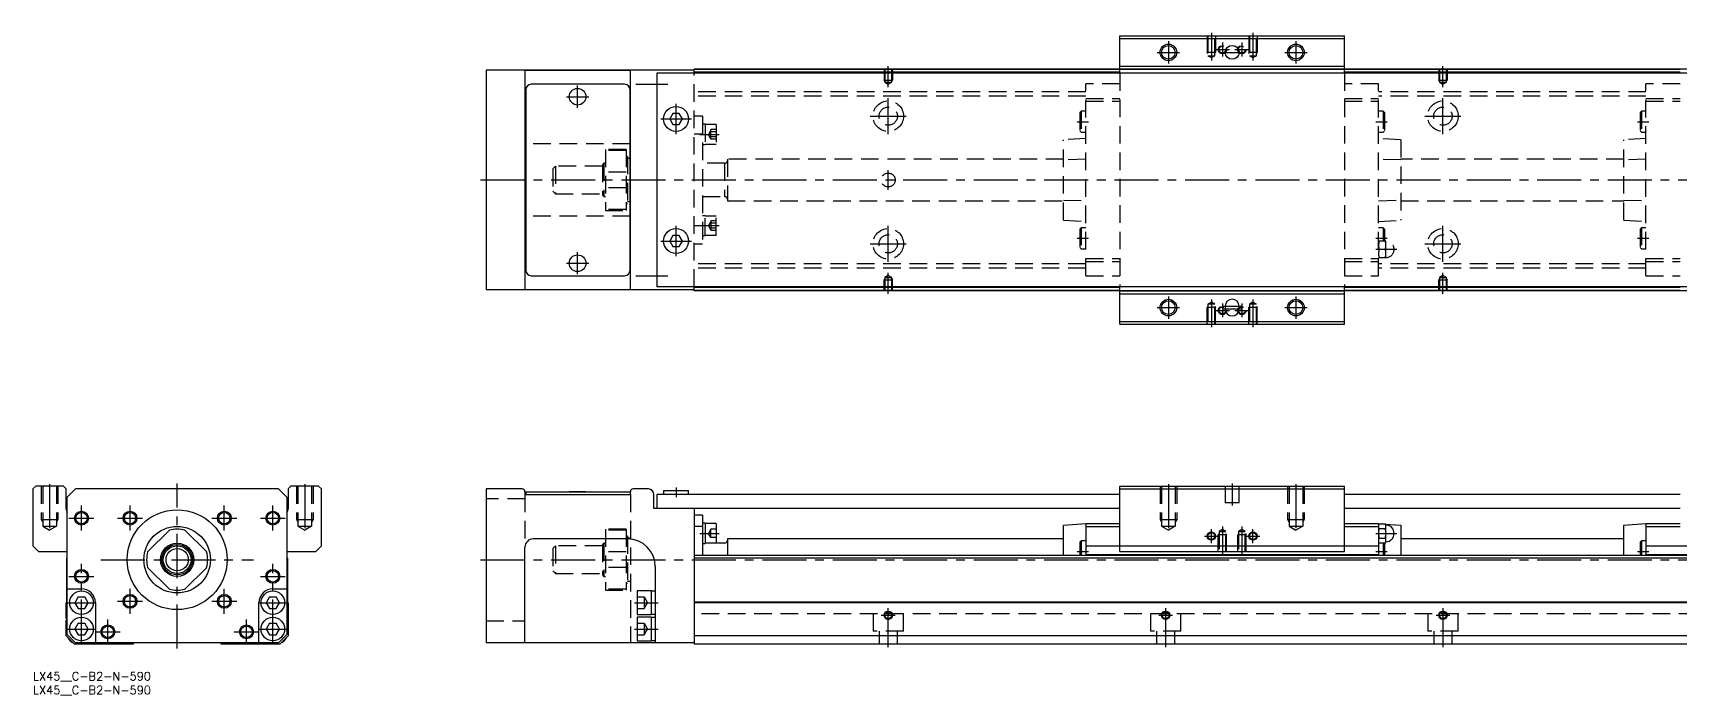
# Model space of a CAD drawing. Extents: x 0 to 1028, y -8 to 230.
# Drawn here: x 0 to 594, y -8 to 230 of the extents above; entities that cross this region are included whole.
import ezdxf

# ---------------------------------------------------------------- set-up
doc = ezdxf.new("R2010")
doc.units = 0
doc.header["$LTSCALE"] = 0.5
doc.linetypes.add('CENTER', pattern=[50.8, 31.75, -6.35, 6.35, -6.35])
doc.linetypes.add('DASHED', pattern=[19.05, 12.7, -6.35])
for name, color, linetype in [('MSM_CENTER', 1, 'CENTER'), ('MSM_CONTINUOUS', 7, 'CONTINUOUS'), ('MSM_DASHED', 4, 'DASHED'), ('MSM_NARROW', 5, 'CONTINUOUS'), ('MSM_PART_NUMBER', 7, 'CONTINUOUS')]:
    doc.layers.add(name, color=color, linetype=linetype)
doc.styles.get("Standard").update_dxf_attribs({"font": 'txt.shx', "height": 3, "bigfont": 'bigfont.shx'})

# ---------------------------------------------------------------- blocks, each defined once
blk = doc.blocks.new('*U3')
at = {"layer": 'MSM_PART_NUMBER'}
blk.add_text('LX45__C-B2-N-590', height=3, dxfattribs=at).set_placement((0, -3))
blk = doc.blocks.new('*U4')
at = {"layer": 'MSM_PART_NUMBER'}
blk.add_text('LX45__C-B2-N-590', height=3, dxfattribs=at).set_placement((0, -8))

msp = doc.modelspace()

# ---------------------------------------------------------------- linework, layer by layer
at = {"layer": 'MSM_CENTER'}
for p, q in [((409.4, 227.38), (409.4, 219.38)), ((424.9, 230.38), (424.9, 220.47)), ((428.9, 226.88), (428.9, 221.88)), ((435.9, 226.88), (435.9, 221.88)), ((439.9, 230.38), (439.9, 220.47)), ((455.4, 227.38), (455.4, 219.38)), ((405.4, 223.38), (413.4, 223.38)), ((426.4, 224.38), (431.4, 224.38)), ((428.9, 223.38), (435.9, 223.38)), ((433.4, 224.38), (438.4, 224.38)), ((451.4, 223.38), (459.4, 223.38)), ((308.4, 210.87), (308.4, 218.38)), ((508.4, 210.87), (508.4, 218.38)), ((196.4, 203.38), (196.4, 211.38)), ((217.4, 211.88), (228.9, 211.88)), ((192.4, 207.38), (200.4, 207.38)), ((231.9, 193.88), (231.9, 204.88)), ((308.4, 193.88), (308.4, 206.88)), ((508.4, 193.88), (508.4, 206.88)), ((226.4, 199.38), (237.4, 199.38)), ((301.9, 200.38), (314.9, 200.38)), ((376.5, 198.38), (380.6, 198.38)), ((484.2, 198.38), (488.3, 198.38)), ((501.9, 200.38), (514.9, 200.38)), ((578.5, 198.38), (582.6, 198.38)), ((240.4, 193.83), (247.4, 193.83)), ((308.4, 173.88), (308.4, 180.88)), ((161.4, 177.38), (842.4, 177.38)), ((231.9, 149.88), (231.9, 160.88)), ((240.4, 160.92), (247.4, 160.92)), ((308.4, 147.88), (308.4, 160.88)), ((508.4, 147.88), (508.4, 160.88)), ((226.4, 155.38), (237.4, 155.38)), ((376.5, 156.38), (380.6, 156.38)), ((484.2, 156.38), (488.3, 156.38)), ((578.5, 156.38), (582.6, 156.38)), ((196.4, 143.38), (196.4, 151.38)), ((301.9, 154.38), (314.9, 154.38)), ((484.2, 152.38), (491.8, 152.38)), ((501.9, 154.38), (514.9, 154.38)), ((192.4, 147.38), (200.4, 147.38)), ((217.4, 142.88), (228.9, 142.88)), ((308.4, 136.38), (308.4, 143.89)), ((508.4, 136.38), (508.4, 143.89)), ((405.4, 131.38), (413.4, 131.38)), ((409.4, 135.38), (409.4, 127.38)), ((424.9, 134.29), (424.9, 124.38)), ((428.9, 132.88), (428.9, 127.88)), ((428.9, 131.88), (435.9, 131.88)), ((428.9, 130.88), (435.9, 130.88)), ((435.9, 132.88), (435.9, 127.88)), ((439.9, 134.29), (439.9, 124.38)), ((451.4, 131.38), (459.4, 131.38)), ((455.4, 135.38), (455.4, 127.38)), ((426.4, 130.38), (431.4, 130.38)), ((433.4, 130.38), (438.4, 130.38)), ((6, 67.76), (6, 50.18)), ((52, 8.5), (52, 68)), ((98, 67.76), (98, 50.18)), ((231.9, 66.5), (231.9, 63)), ((409.4, 67.76), (409.4, 50.18)), ((432.4, 68), (432.4, 60)), ((455.4, 67.76), (455.4, 50.18)), ((17.5, 51), (17.5, 60)), ((35, 51), (35, 60)), ((69, 51), (69, 60)), ((86.5, 51), (86.5, 60)), ((196.4, 65.11), (196.4, 65)), ((13, 55.5), (22, 55.5)), ((30.5, 55.5), (39.5, 55.5)), ((64.5, 55.5), (73.5, 55.5)), ((82, 55.5), (91, 55.5)), ((240.4, 50), (247.4, 50)), ((422.4, 49), (427.4, 49)), ((424.9, 46.5), (424.9, 51.5)), ((428.9, 52.41), (428.9, 42.5)), ((435.9, 52.41), (435.9, 42.5)), ((437.4, 49), (442.4, 49)), ((439.9, 46.5), (439.9, 51.5)), ((484.2, 50), (491.8, 50)), ((376.5, 43.5), (380.6, 43.5)), ((484.2, 43.5), (488.3, 43.5)), ((578.5, 43.5), (582.6, 43.5)), ((17.5, 10.25), (17.5, 39)), ((24.5, 40.5), (79.5, 40.5)), ((86.5, 10.25), (86.5, 39)), ((161.4, 40.5), (842.4, 40.5)), ((13, 34.5), (22, 34.5)), ((35, 21), (35, 30)), ((69, 21), (69, 30)), ((82, 34.5), (91, 34.5)), ((12.25, 25), (22.75, 25)), ((30.5, 25.5), (39.5, 25.5)), ((64.5, 25.5), (73.5, 25.5)), ((81.25, 25), (91.75, 25)), ((216.9, 25), (225.4, 25)), ((27, 10), (27, 19)), ((77, 10), (77, 19)), ((305.9, 20.5), (310.9, 20.5)), ((308.4, 9), (308.4, 23)), ((405.9, 20.5), (410.9, 20.5)), ((408.4, 23), (408.4, 9)), ((505.9, 20.5), (510.9, 20.5)), ((508.4, 23), (508.4, 9)), ((12.25, 15.5), (22.75, 15.5)), ((22.5, 14.5), (31.5, 14.5)), ((72.5, 14.5), (81.5, 14.5)), ((81.25, 15.5), (91.75, 15.5)), ((216.9, 15.5), (225.4, 15.5))]:
    msp.add_line(p, q, dxfattribs=at)
at = {"layer": 'MSM_CONTINUOUS'}
for p, q in [((391.9, 215.88), (391.9, 229.38)), ((391.9, 229.38), (472.9, 229.38)), ((391.9, 228.38), (472.9, 228.38)), ((472.9, 215.88), (472.9, 229.38)), ((163.4, 216.98), (163.4, 137.78)), ((238.4, 216.98), (163.4, 216.98)), ((177.4, 216.8), (177.4, 137.95)), ((215.4, 216.8), (177.4, 216.8)), ((215.4, 137.95), (215.4, 216.8)), ((224.9, 215.88), (224.9, 138.88)), ((839.9, 215.88), (224.9, 215.88)), ((238.4, 215.88), (238.4, 217.38)), ((828.4, 217.38), (238.4, 217.38)), ((391.9, 217.18), (238.4, 217.18)), ((391.9, 216.18), (238.4, 216.18)), ((391.9, 218.38), (472.9, 218.38)), ((391.9, 217.38), (472.9, 217.38)), ((593.9, 217.18), (472.9, 217.18)), ((593.9, 216.18), (472.9, 216.18)), ((177.7, 209.88), (177.7, 144.88)), ((213.3, 211.88), (179.7, 211.88)), ((215.3, 144.88), (215.3, 209.88)), ((177.7, 207.48), (177.4, 207.48)), ((177.7, 202.98), (177.4, 202.98)), ((230.74, 201.38), (229.59, 199.38)), ((229.59, 199.38), (230.74, 197.38)), ((233.05, 201.38), (230.74, 201.38)), ((230.74, 197.38), (233.05, 197.38)), ((234.2, 199.38), (233.05, 201.38)), ((233.05, 197.38), (234.2, 199.38)), ((177.7, 190.38), (177.4, 190.38)), ((215.4, 190.38), (215.3, 190.38)), ((215.4, 185.13), (215.3, 185.13)), ((215.3, 169.63), (215.4, 169.63)), ((177.7, 164.38), (177.4, 164.38)), ((215.4, 164.38), (215.3, 164.38)), ((230.74, 157.38), (229.59, 155.38)), ((229.59, 155.38), (230.74, 153.38)), ((233.05, 157.38), (230.74, 157.38)), ((234.2, 155.38), (233.05, 157.38)), ((233.05, 153.38), (234.2, 155.38)), ((177.7, 151.78), (177.4, 151.78)), ((215.4, 151.78), (215.3, 151.78)), ((230.74, 153.38), (233.05, 153.38)), ((177.4, 147.28), (177.7, 147.28)), ((179.7, 142.88), (213.3, 142.88)), ((238.4, 137.78), (163.4, 137.78)), ((177.4, 137.95), (215.4, 137.95)), ((839.9, 138.88), (224.9, 138.88)), ((238.4, 137.38), (238.4, 138.88)), ((391.9, 138.58), (238.4, 138.58)), ((391.9, 137.58), (238.4, 137.58)), ((828.4, 137.38), (238.4, 137.38)), ((391.9, 125.38), (391.9, 138.88)), ((391.9, 137.38), (472.9, 137.38)), ((472.9, 125.38), (472.9, 138.88)), ((593.9, 138.58), (472.9, 138.58)), ((593.9, 137.58), (472.9, 137.58)), ((391.9, 136.38), (472.9, 136.38)), ((429.9, 131.88), (429.9, 130.88)), ((434.9, 130.88), (434.9, 131.88)), ((391.9, 126.38), (472.9, 126.38)), ((391.9, 125.38), (472.9, 125.38)), ((1, 67), (0, 66)), ((0, 66), (0, 45.5)), ((11, 67), (1, 67)), ((12, 66), (11, 67)), ((12, 59), (12, 66)), ((15.4, 66), (12.4, 63)), ((88.6, 66), (15.4, 66)), ((91.6, 63), (88.6, 66)), ((93, 67), (92, 66)), ((92, 66), (92, 59)), ((103, 67), (93, 67)), ((104, 66), (103, 67)), ((104, 45.5), (104, 66)), ((163.4, 66), (163.4, 10.5)), ((176.4, 66), (163.4, 66)), ((221.9, 66), (216.4, 66)), ((227.4, 65.5), (227.4, 64)), ((227.4, 65.5), (236.4, 65.5)), ((236.4, 64), (236.4, 65.5)), ((391.9, 67), (472.9, 67)), ((391.9, 43.5), (391.9, 67)), ((391.9, 66), (472.9, 66)), ((472.9, 43.5), (472.9, 67)), ((12.4, 13.5), (12.4, 63)), ((91.6, 63), (91.6, 13.5)), ((177.4, 65), (177.4, 64)), ((177.4, 64), (215.4, 64)), ((177.7, 65), (215.3, 65)), ((177.7, 65), (177.7, 64)), ((193.4, 65.1), (199.4, 65.1)), ((193.4, 65.1), (193.4, 65)), ((199.4, 65), (199.4, 65.1)), ((215.3, 65), (215.3, 64)), ((215.4, 64), (215.4, 65)), ((223.9, 59), (223.9, 64)), ((224.9, 64), (224.9, 59)), ((391.9, 64), (224.9, 64)), ((593.9, 64), (472.9, 64)), ((391.9, 59), (223.9, 59)), ((238.4, 59), (238.4, 10)), ((241.4, 56.5), (238.4, 56.5)), ((241.4, 56.5), (241.4, 42)), ((242.4, 53.65), (241.4, 53.65)), ((242.4, 53.65), (242.4, 46.35)), ((246.4, 53.5), (242.4, 53.5)), ((246.4, 53.5), (246.4, 46.5)), ((371.6, 53), (379.6, 53.5)), ((379.6, 53.5), (391.9, 53.5)), ((379.6, 53.5), (379.6, 42)), ((593.9, 59), (472.9, 59)), ((472.9, 53.5), (485.2, 53.5)), ((485.2, 53.5), (485.77, 53.46)), ((485.2, 53.5), (485.2, 42)), ((485.32, 53.46), (485.2, 53)), ((485.32, 53.46), (487.67, 53.46)), ((487.8, 53), (487.67, 53.46)), ((573.6, 53), (581.6, 53.5)), ((581.6, 53.5), (593.9, 53.5)), ((581.6, 53.5), (581.6, 42)), ((41.36, 43.3), (49.2, 51.14)), ((54.8, 51.14), (62.64, 43.3)), ((214.4, 48), (180.4, 48)), ((241.4, 52.5), (238.4, 52.5)), ((250.4, 48), (250.4, 42)), ((371.6, 48), (250.4, 48)), ((371.6, 42), (371.6, 53)), ((379.6, 52.5), (391.9, 52.5)), ((472.9, 52.5), (485.2, 52.5)), ((485.2, 52.41), (485.2, 52.6)), ((485.32, 51.73), (487.67, 51.73)), ((485.32, 48.27), (487.67, 48.27)), ((487.7, 53.34), (493.2, 53)), ((487.8, 47), (487.8, 53)), ((493.2, 53), (493.2, 42)), ((573.6, 48), (493.2, 48)), ((573.6, 42), (573.6, 53)), ((581.6, 52.5), (593.9, 52.5)), ((0, 45.5), (2, 43.5)), ((2, 43.5), (12.4, 43.5)), ((91.6, 43.5), (102, 43.5)), ((102, 43.5), (104, 45.5)), ((177.4, 10.5), (177.4, 45)), ((828.4, 42), (238.4, 42)), ((241.4, 46.35), (242.4, 46.35)), ((249.4, 46.5), (242.4, 46.5)), ((378, 47.3), (377.5, 46.8)), ((377.5, 46.8), (377.5, 42)), ((379.6, 47.3), (378, 47.3)), ((378, 47.3), (378, 42)), ((379.6, 45.5), (485.2, 45.5)), ((379.6, 42.4), (485.2, 42.4)), ((391.9, 43.5), (472.9, 43.5)), ((485.2, 47), (485.32, 46.54)), ((485.32, 46.54), (487.67, 46.54)), ((486.8, 46.54), (486.8, 42)), ((487.3, 46.54), (487.3, 42)), ((487.67, 46.54), (487.8, 47)), ((580, 47.3), (579.5, 46.8)), ((579.5, 46.8), (579.5, 42)), ((581.6, 47.3), (580, 47.3)), ((580, 47.3), (580, 42)), ((581.6, 45.5), (687.2, 45.5)), ((581.6, 42.4), (687.2, 42.4)), ((12.2, 41), (12.4, 41.2)), ((12.2, 25.2), (12.2, 41)), ((49.2, 29.86), (41.36, 37.7)), ((62.64, 37.7), (54.8, 29.86)), ((91.6, 41.2), (91.8, 41)), ((91.8, 41), (91.8, 25.2)), ((224.4, 38), (224.4, 10.5)), ((828.4, 41), (238.4, 41)), ((12.4, 30), (17.5, 30)), ((86.5, 30), (91.6, 30)), ((12, 25), (12.2, 25.2)), ((12, 19.4), (12, 25)), ((16.27, 27.12), (15.05, 25)), ((15.05, 25), (16.27, 22.87)), ((16.27, 27.12), (18.73, 27.12)), ((19.95, 25), (18.73, 27.12)), ((18.73, 22.87), (19.95, 25)), ((22.5, 25), (22.5, 10.5)), ((81.5, 10.5), (81.5, 25)), ((85.27, 27.12), (84.05, 25)), ((84.05, 25), (85.27, 22.87)), ((85.27, 27.12), (87.73, 27.12)), ((88.95, 25), (87.73, 27.12)), ((87.73, 22.87), (88.95, 25)), ((91.8, 25.2), (92, 25)), ((92, 25), (92, 13)), ((222.9, 29.25), (217.9, 29.25)), ((217.9, 29.25), (217.9, 20.75)), ((222.9, 29.25), (222.9, 20.75)), ((224.4, 29.15), (222.9, 29.15)), ((828.4, 25.2), (238.4, 25.2)), ((828.4, 25), (238.4, 25)), ((12, 13), (12, 18.6)), ((16.27, 22.87), (18.73, 22.87)), ((85.27, 22.87), (87.73, 22.87)), ((217.9, 20.75), (222.9, 20.75)), ((222.9, 19.75), (217.9, 19.75)), ((217.9, 19.75), (217.9, 11.25)), ((222.9, 20.85), (224.4, 20.85)), ((222.9, 19.75), (222.9, 11.25)), ((224.4, 19.65), (222.9, 19.65)), ((15, 10), (12, 13)), ((15.4, 10.5), (12.4, 13.5)), ((16.27, 17.62), (15.05, 15.5)), ((15.05, 15.5), (16.27, 13.37)), ((16.27, 17.62), (18.73, 17.62)), ((16.27, 13.37), (18.73, 13.37)), ((19.95, 15.5), (18.73, 17.62)), ((18.73, 13.37), (19.95, 15.5)), ((85.27, 17.62), (84.05, 15.5)), ((84.05, 15.5), (85.27, 13.37)), ((85.27, 17.62), (87.73, 17.62)), ((85.27, 13.37), (87.73, 13.37)), ((88.95, 15.5), (87.73, 17.62)), ((87.73, 13.37), (88.95, 15.5)), ((91.6, 13.5), (88.6, 10.5)), ((92, 13), (89, 10)), ((828.4, 13), (238.4, 13)), ((36, 10), (15, 10)), ((88.6, 10.5), (15.4, 10.5)), ((36.5, 10.5), (36, 10)), ((68, 10), (67.5, 10.5)), ((89, 10), (68, 10)), ((238.4, 10.5), (163.4, 10.5)), ((217.9, 11.25), (222.9, 11.25)), ((222.9, 11.35), (224.4, 11.35)), ((828.4, 10), (238.4, 10))]:
    msp.add_line(p, q, dxfattribs=at)
for centre, radius in [((409.4, 223.38), 2.46), ((432.4, 223.38), 2.5), ((455.4, 223.38), 2.46), ((196.4, 207.38), 3), ((231.9, 199.38), 4.5), ((231.9, 155.38), 4.5), ((196.4, 147.38), 3), ((409.4, 131.38), 2.46), ((455.4, 131.38), 2.46), ((17.5, 55.5), 2.07), ((35, 55.5), 2.07), ((52, 40.5), 18), ((69, 55.5), 2.07), ((86.5, 55.5), 2.07), ((52, 40.5), 12), ((424.9, 49), 1.23), ((439.9, 49), 1.23), ((52, 40.5), 6), ((52, 40.5), 5.5), ((52, 40.5), 5), ((52, 40.5), 4), ((17.5, 34.5), 2.07), ((86.5, 34.5), 2.07), ((17.5, 25), 4.25), ((35, 25.5), 2.07), ((69, 25.5), 2.07), ((86.5, 25), 4.25), ((17.5, 15.5), 4.25), ((86.5, 15.5), 4.25), ((308.4, 20.5), 1.23), ((408.4, 20.5), 1.23), ((508.4, 20.5), 1.23), ((27, 14.5), 2.07), ((77, 14.5), 2.07)]:
    msp.add_circle(centre, radius, dxfattribs=at)
for centre, radius, start, end in [((179.7, 209.88), 2, 90, 180), ((213.3, 209.88), 2, 0, 90), ((179.7, 144.88), 2, 180, 270), ((213.3, 144.88), 2, 270, 0), ((432.4, 131.88), 2.5, 0, 180), ((432.4, 130.88), 2.5, 180, 0), ((176.4, 65), 1, 0, 90), ((216.4, 65), 1, 90.31382, 180), ((221.87, 63.97), 2.03, 0.84425, 89.15575), ((15, 59), 3, 180, 209.92525), ((89, 59), 3, 330.07238, 0), ((488.5, 52.57), 3.31, 164.22771, 179.4294), ((484.49, 52.56), 3.31, 0.57378, 15.76911), ((52, 40.5), 11, 75.27264, 104.72736), ((180.4, 45), 3, 90, 180), ((214.4, 38), 10, 0, 90), ((488.5, 52.63), 3.31, 180.57378, 195.76911), ((498.08, 49.95), 12.89, 172.03062, 179.75617), ((498.65, 50.1), 13.46, 180.40698, 187.80623), ((488.5, 47.37), 3.31, 164.22771, 179.4294), ((484.49, 52.63), 3.31, 344.22771, 359.4294), ((474.9, 49.94), 12.89, 0.24521, 7.968), ((474.34, 50.1), 13.46, 352.19377, 359.59302), ((484.49, 47.37), 3.31, 0.57378, 15.76911), ((487.8, 50), 3, 270, 90), ((52, 40.5), 11, 165.27264, 194.72736), ((52, 40.5), 11, 345.27264, 14.72736), ((249.4, 47.5), 1, 270, 0), ((488.5, 47.44), 3.31, 180.57378, 195.76911), ((484.49, 47.43), 3.31, 344.22771, 359.4294), ((17.5, 25), 5, 0, 90), ((52, 40.5), 11, 255.27264, 284.72736), ((86.5, 25), 5, 90, 180), ((11.7, 19), 0.5, 306.8699, 53.1301), ((15.4, 13.5), 3, 201.81505, 248.18495), ((88.6, 13.5), 3, 291.81368, 338.18632)]:
    msp.add_arc(centre, radius, start, end, dxfattribs=at)
at = {"layer": 'MSM_DASHED'}
for p, q in [((423.4, 229.38), (423.4, 223.38)), ((423.67, 229.38), (423.67, 222.18)), ((426.13, 222.18), (426.13, 229.38)), ((426.4, 229.38), (426.4, 223.38)), ((438.4, 229.38), (438.4, 223.38)), ((438.67, 229.38), (438.67, 222.18)), ((441.13, 222.18), (441.13, 229.38)), ((441.4, 229.38), (441.4, 223.38)), ((426.4, 223.38), (423.4, 223.38)), ((423.67, 222.91), (423.4, 223.38)), ((423.67, 222.18), (426.13, 222.18)), ((423.67, 222.18), (424.9, 221.47)), ((424.9, 221.47), (426.13, 222.18)), ((426.13, 222.91), (426.4, 223.38)), ((441.4, 223.38), (438.4, 223.38)), ((438.67, 222.91), (438.4, 223.38)), ((438.67, 222.18), (441.13, 222.18)), ((438.67, 222.18), (439.9, 221.47)), ((439.9, 221.47), (441.13, 222.18)), ((441.13, 222.91), (441.4, 223.38)), ((177.4, 216.8), (177.4, 216.98)), ((238.4, 138.88), (238.4, 215.88)), ((306.9, 217.38), (306.9, 213.38)), ((307.17, 217.38), (307.17, 212.58)), ((309.63, 212.58), (309.63, 217.38)), ((309.9, 217.38), (309.9, 213.38)), ((472.9, 217.38), (391.9, 217.38)), ((391.9, 215.88), (391.9, 138.88)), ((472.9, 215.88), (472.9, 138.88)), ((506.9, 217.38), (506.9, 213.38)), ((507.17, 217.38), (507.17, 212.58)), ((509.63, 212.58), (509.63, 217.38)), ((509.9, 217.38), (509.9, 213.38)), ((379.6, 209.13), (238.4, 209.13)), ((306.9, 213.38), (309.9, 213.38)), ((307.17, 212.91), (306.9, 213.38)), ((307.17, 212.58), (308.4, 211.87)), ((307.17, 212.58), (309.63, 212.58)), ((308.4, 211.87), (309.63, 212.58)), ((309.63, 212.91), (309.9, 213.38)), ((391.9, 211.98), (379.6, 211.98)), ((379.6, 142.78), (379.6, 211.98)), ((485.2, 211.98), (472.9, 211.98)), ((485.2, 142.78), (485.2, 211.98)), ((581.6, 209.13), (485.2, 209.13)), ((506.9, 213.38), (509.9, 213.38)), ((507.17, 212.91), (506.9, 213.38)), ((507.17, 212.58), (509.63, 212.58)), ((507.17, 212.58), (508.4, 211.87)), ((508.4, 211.87), (509.63, 212.58)), ((509.63, 212.91), (509.9, 213.38)), ((593.9, 211.98), (581.6, 211.98)), ((581.6, 142.78), (581.6, 211.98)), ((379.6, 207.63), (238.4, 207.63)), ((378, 202.18), (377.5, 201.68)), ((379.6, 202.18), (378, 202.18)), ((378, 202.18), (378, 194.58)), ((379.6, 206.73), (391.9, 206.73)), ((379.6, 205.73), (391.9, 205.73)), ((472.9, 206.73), (485.2, 206.73)), ((472.9, 205.73), (485.2, 205.73)), ((581.6, 207.63), (485.2, 207.63)), ((486.8, 202.18), (485.2, 202.18)), ((487.3, 201.68), (486.8, 202.18)), ((486.8, 202.18), (486.8, 194.58)), ((580, 202.18), (579.5, 201.68)), ((581.6, 202.18), (580, 202.18)), ((580, 202.18), (580, 194.58)), ((581.6, 206.73), (593.9, 206.73)), ((581.6, 205.73), (593.9, 205.73)), ((241.4, 200.38), (238.4, 200.38)), ((241.4, 200.38), (241.4, 154.38)), ((242.4, 197.48), (241.4, 197.48)), ((242.4, 197.48), (242.4, 190.18)), ((246.4, 197.33), (242.4, 197.33)), ((246.4, 197.33), (246.4, 190.33)), ((377.5, 201.68), (377.5, 195.08)), ((487.3, 201.68), (487.3, 195.08)), ((579.5, 201.68), (579.5, 195.08)), ((215.3, 190.38), (177.7, 190.38)), ((241.4, 193.9), (238.4, 193.9)), ((241.4, 190.18), (242.4, 190.18)), ((242.4, 190.33), (246.4, 190.33)), ((244.4, 195.33), (243.53, 193.83)), ((244.4, 192.33), (243.53, 193.83)), ((244.4, 192.1), (244.4, 195.56)), ((246.4, 195.56), (244.4, 195.56)), ((246.4, 194.7), (244.4, 194.7)), ((246.4, 192.96), (244.4, 192.96)), ((246.4, 192.1), (244.4, 192.1)), ((379.6, 192.38), (371.6, 191.82)), ((371.6, 162.93), (371.6, 191.82)), ((377.5, 195.08), (378, 194.58)), ((378, 194.58), (379.6, 194.58)), ((485.2, 194.58), (486.8, 194.58)), ((493.2, 191.82), (485.2, 192.38)), ((486.8, 194.58), (487.3, 195.08)), ((493.2, 191.82), (493.2, 162.93)), ((581.6, 192.38), (573.6, 191.82)), ((573.6, 162.93), (573.6, 191.82)), ((579.5, 195.08), (580, 194.58)), ((580, 194.58), (581.6, 194.58)), ((206.4, 188.38), (206.4, 166.38)), ((213.9, 188.38), (206.4, 188.38)), ((213.9, 188.01), (206.4, 188.01)), ((213.9, 188.38), (213.9, 166.38)), ((214.4, 185.88), (213.9, 185.88)), ((214.4, 185.88), (214.4, 168.88)), ((215.3, 185.13), (214.4, 185.13)), ((250.4, 184.88), (250.4, 169.88)), ((371.6, 184.88), (250.4, 184.88)), ((379.6, 184.86), (371.6, 184.61)), ((493.2, 184.61), (485.2, 184.86)), ((573.6, 184.88), (493.2, 184.88)), ((581.6, 184.86), (573.6, 184.61)), ((188.4, 182.38), (187.4, 181.38)), ((187.4, 181.38), (187.4, 173.38)), ((188.4, 182.38), (188.4, 172.38)), ((205.4, 182.38), (188.4, 182.38)), ((205.9, 183.38), (205.4, 182.88)), ((205.4, 182.88), (205.4, 171.88)), ((205.9, 183.38), (205.9, 171.38)), ((206.4, 183.38), (205.9, 183.38)), ((213.9, 180.17), (206.4, 180.17)), ((249.4, 183.38), (241.4, 183.38)), ((249.4, 183.38), (249.4, 171.38)), ((187.4, 173.38), (188.4, 172.38)), ((188.4, 172.38), (205.4, 172.38)), ((213.9, 174.58), (206.4, 174.58)), ((205.4, 171.88), (205.9, 171.38)), ((205.9, 171.38), (206.4, 171.38)), ((213.9, 166.74), (206.4, 166.74)), ((206.4, 166.38), (213.9, 166.38)), ((213.9, 168.88), (214.4, 168.88)), ((214.4, 169.63), (215.3, 169.63)), ((241.4, 171.38), (249.4, 171.38)), ((250.4, 169.88), (371.6, 169.88)), ((371.6, 170.14), (379.6, 169.89)), ((485.2, 169.89), (493.2, 170.14)), ((493.2, 169.88), (573.6, 169.88)), ((573.6, 170.14), (581.6, 169.89)), ((215.3, 164.38), (177.7, 164.38)), ((241.4, 160.85), (238.4, 160.85)), ((241.4, 164.57), (242.4, 164.57)), ((242.4, 157.27), (242.4, 164.57)), ((242.4, 164.42), (246.4, 164.42)), ((244.4, 162.42), (243.53, 160.92)), ((244.4, 159.42), (243.53, 160.92)), ((244.4, 162.65), (244.4, 159.19)), ((246.4, 162.65), (244.4, 162.65)), ((246.4, 161.79), (244.4, 161.79)), ((246.4, 157.42), (246.4, 164.42)), ((371.6, 162.93), (379.6, 162.38)), ((485.2, 162.38), (493.2, 162.93)), ((573.6, 162.93), (581.6, 162.38)), ((242.4, 157.27), (241.4, 157.27)), ((246.4, 157.42), (242.4, 157.42)), ((246.4, 160.05), (244.4, 160.05)), ((246.4, 159.19), (244.4, 159.19)), ((378, 160.18), (377.5, 159.68)), ((377.5, 159.68), (377.5, 153.08)), ((379.6, 160.18), (378, 160.18)), ((378, 160.18), (378, 152.58)), ((486.8, 160.18), (485.2, 160.18)), ((487.8, 155.38), (485.2, 155.38)), ((486.8, 160.18), (486.8, 155.38)), ((487.3, 159.68), (486.8, 160.18)), ((487.3, 159.68), (487.3, 155.38)), ((487.8, 149.38), (487.8, 155.38)), ((580, 160.18), (579.5, 159.68)), ((579.5, 159.68), (579.5, 153.08)), ((581.6, 160.18), (580, 160.18)), ((580, 160.18), (580, 152.58)), ((238.4, 154.38), (241.4, 154.38)), ((377.5, 153.08), (378, 152.58)), ((378, 152.58), (379.6, 152.58)), ((379.6, 149.03), (391.9, 149.03)), ((472.9, 149.03), (485.2, 149.03)), ((485.2, 149.38), (487.8, 149.38)), ((485.32, 152.38), (487.67, 152.38)), ((579.5, 153.08), (580, 152.58)), ((580, 152.58), (581.6, 152.58)), ((581.6, 149.03), (593.9, 149.03)), ((379.6, 147.13), (238.4, 147.13)), ((379.6, 145.63), (238.4, 145.63)), ((308.4, 142.89), (307.17, 142.18)), ((309.63, 142.18), (308.4, 142.89)), ((379.6, 148.03), (391.9, 148.03)), ((379.6, 142.78), (391.9, 142.78)), ((472.9, 148.03), (485.2, 148.03)), ((472.9, 142.78), (485.2, 142.78)), ((581.6, 147.13), (485.2, 147.13)), ((581.6, 145.63), (485.2, 145.63)), ((508.4, 142.89), (507.17, 142.18)), ((509.63, 142.18), (508.4, 142.89)), ((581.6, 148.03), (593.9, 148.03)), ((581.6, 142.78), (593.9, 142.78)), ((177.4, 137.95), (177.4, 137.78)), ((307.17, 141.84), (306.9, 141.38)), ((306.9, 137.38), (306.9, 141.38)), ((306.9, 141.38), (309.9, 141.38)), ((307.17, 142.18), (307.17, 137.38)), ((307.17, 142.18), (309.63, 142.18)), ((309.63, 137.38), (309.63, 142.18)), ((309.63, 141.84), (309.9, 141.38)), ((309.9, 137.38), (309.9, 141.38)), ((472.9, 137.38), (391.9, 137.38)), ((507.17, 141.84), (506.9, 141.38)), ((506.9, 141.38), (509.9, 141.38)), ((506.9, 137.38), (506.9, 141.38)), ((507.17, 142.18), (509.63, 142.18)), ((507.17, 142.18), (507.17, 137.38)), ((509.63, 137.38), (509.63, 142.18)), ((509.63, 141.84), (509.9, 141.38)), ((509.9, 137.38), (509.9, 141.38)), ((423.67, 131.84), (423.4, 131.38)), ((423.4, 125.38), (423.4, 131.38)), ((426.4, 131.38), (423.4, 131.38)), ((424.9, 133.29), (423.67, 132.58)), ((423.67, 132.58), (423.67, 125.38)), ((426.13, 132.58), (423.67, 132.58)), ((426.13, 132.58), (424.9, 133.29)), ((426.13, 125.38), (426.13, 132.58)), ((426.13, 131.84), (426.4, 131.38)), ((426.4, 125.38), (426.4, 131.38)), ((438.67, 131.84), (438.4, 131.38)), ((438.4, 125.38), (438.4, 131.38)), ((441.4, 131.38), (438.4, 131.38)), ((439.9, 133.29), (438.67, 132.58)), ((438.67, 132.58), (438.67, 125.38)), ((441.13, 132.58), (438.67, 132.58)), ((441.13, 132.58), (439.9, 133.29)), ((441.13, 125.38), (441.13, 132.58)), ((441.13, 131.84), (441.4, 131.38)), ((441.4, 125.38), (441.4, 131.38)), ((3, 67), (3, 55)), ((3.54, 67), (3.54, 52.6)), ((8.46, 67), (8.46, 52.6)), ((9, 67), (9, 55)), ((95, 67), (95, 55)), ((95.54, 67), (95.54, 52.6)), ((100.46, 67), (100.46, 52.6)), ((101, 67), (101, 55)), ((406.4, 67), (406.4, 55)), ((406.94, 67), (406.94, 52.6)), ((411.85, 67), (411.85, 52.6)), ((412.4, 67), (412.4, 55)), ((429.9, 67), (429.9, 61)), ((434.9, 61), (434.9, 67)), ((452.4, 67), (452.4, 55)), ((452.94, 67), (452.94, 52.6)), ((457.85, 67), (457.85, 52.6)), ((458.4, 67), (458.4, 55)), ((177.4, 62.5), (163.4, 62.5)), ((177.4, 64), (177.4, 45)), ((215.4, 64), (215.4, 10.5)), ((434.9, 61), (429.9, 61)), ((3, 55), (9, 55)), ((3, 55), (3.54, 54.06)), ((9, 55), (8.46, 54.06)), ((95, 55), (101, 55)), ((95, 55), (95.54, 54.06)), ((101, 55), (100.46, 54.06)), ((406.4, 55), (412.4, 55)), ((406.4, 55), (406.94, 54.06)), ((412.4, 55), (411.85, 54.06)), ((452.4, 55), (458.4, 55)), ((452.4, 55), (452.94, 54.06)), ((458.4, 55), (457.85, 54.06)), ((3.54, 52.6), (8.46, 52.6)), ((3.54, 52.6), (6, 51.18)), ((8.46, 52.6), (6, 51.18)), ((95.54, 52.6), (100.46, 52.6)), ((95.54, 52.6), (98, 51.18)), ((100.46, 52.6), (98, 51.18)), ((206.4, 51.5), (206.4, 29.5)), ((213.9, 51.5), (206.4, 51.5)), ((213.9, 51.14), (206.4, 51.14)), ((213.9, 51.5), (213.9, 29.5)), ((214.4, 49), (213.9, 49)), ((214.4, 49), (214.4, 32)), ((215.4, 48.25), (214.4, 48.25)), ((244.4, 51.5), (243.53, 50)), ((244.4, 48.5), (243.53, 50)), ((244.4, 48.5), (244.4, 51.5)), ((246.4, 51.5), (244.4, 51.5)), ((244.4, 50), (246.4, 50)), ((246.4, 48.5), (244.4, 48.5)), ((406.94, 52.6), (411.85, 52.6)), ((406.94, 52.6), (409.4, 51.18)), ((411.85, 52.6), (409.4, 51.18)), ((427.67, 49.97), (427.4, 49.5)), ((430.4, 49.5), (427.4, 49.5)), ((427.4, 43.5), (427.4, 49.5)), ((428.9, 51.41), (427.67, 50.7)), ((427.67, 50.7), (427.67, 43.5)), ((427.67, 50.7), (430.13, 50.7)), ((430.13, 50.7), (428.9, 51.41)), ((430.13, 43.5), (430.13, 50.7)), ((430.13, 49.97), (430.4, 49.5)), ((430.4, 43.5), (430.4, 49.5)), ((434.67, 49.97), (434.4, 49.5)), ((437.4, 49.5), (434.4, 49.5)), ((434.4, 43.5), (434.4, 49.5)), ((435.9, 51.41), (434.67, 50.7)), ((434.67, 50.7), (434.67, 43.5)), ((434.67, 50.7), (437.13, 50.7)), ((437.13, 50.7), (435.9, 51.41)), ((437.13, 43.5), (437.13, 50.7)), ((437.13, 49.97), (437.4, 49.5)), ((437.4, 43.5), (437.4, 49.5)), ((452.94, 52.6), (457.85, 52.6)), ((452.94, 52.6), (455.4, 51.18)), ((457.85, 52.6), (455.4, 51.18)), ((188.4, 45.5), (187.4, 44.5)), ((187.4, 44.5), (187.4, 36.5)), ((188.4, 45.5), (188.4, 35.5)), ((205.4, 45.5), (188.4, 45.5)), ((205.9, 46.5), (205.4, 46)), ((205.4, 46), (205.4, 35)), ((205.9, 46.5), (205.9, 34.5)), ((206.4, 46.5), (205.9, 46.5)), ((213.9, 43.3), (206.4, 43.3)), ((187.4, 36.5), (188.4, 35.5)), ((213.9, 37.7), (206.4, 37.7)), ((188.4, 35.5), (205.4, 35.5)), ((205.4, 35), (205.9, 34.5)), ((205.9, 34.5), (206.4, 34.5)), ((213.9, 29.86), (206.4, 29.86)), ((213.9, 32), (214.4, 32)), ((214.4, 32.75), (215.4, 32.75)), ((206.4, 29.5), (213.9, 29.5)), ((217.9, 27.12), (220.4, 27.12)), ((217.9, 25), (220.4, 25)), ((220.4, 27.12), (220.4, 22.87)), ((220.4, 27.12), (221.62, 25)), ((220.4, 22.87), (221.62, 25)), ((163.4, 18.5), (177.4, 18.5)), ((217.9, 22.87), (220.4, 22.87)), ((828.4, 21), (238.4, 21)), ((302.9, 21), (302.9, 14.7)), ((313.9, 14.7), (313.9, 21)), ((402.9, 21), (402.9, 14.7)), ((413.9, 14.7), (413.9, 21)), ((502.9, 21), (502.9, 14.7)), ((513.9, 14.7), (513.9, 21)), ((217.9, 17.62), (220.4, 17.62)), ((217.9, 15.5), (220.4, 15.5)), ((217.9, 13.37), (220.4, 13.37)), ((220.4, 17.62), (220.4, 13.37)), ((220.4, 17.62), (221.62, 15.5)), ((220.4, 13.37), (221.62, 15.5)), ((313.9, 14.7), (302.9, 14.7)), ((305.1, 14.7), (305.1, 10)), ((311.7, 10), (311.7, 14.7)), ((413.9, 14.7), (402.9, 14.7)), ((405.1, 14.7), (405.1, 10)), ((411.7, 10), (411.7, 14.7)), ((513.9, 14.7), (502.9, 14.7)), ((505.1, 14.7), (505.1, 10)), ((511.7, 10), (511.7, 14.7))]:
    msp.add_line(p, q, dxfattribs=at)
for centre, radius in [((428.9, 224.38), 1.5), ((435.9, 224.38), 1.5), ((428.9, 224.38), 1.23), ((435.9, 224.38), 1.23), ((308.4, 200.38), 5.5), ((308.4, 200.38), 3.3), ((508.4, 200.38), 5.5), ((508.4, 200.38), 3.3), ((308.4, 177.38), 2.5), ((308.4, 154.38), 5.5), ((308.4, 154.38), 3.3), ((508.4, 154.38), 5.5), ((508.4, 154.38), 3.3), ((428.9, 130.38), 1.5), ((428.9, 130.38), 1.23), ((435.9, 130.38), 1.5), ((435.9, 130.38), 1.23)]:
    msp.add_circle(centre, radius, dxfattribs=at)
for centre, radius, start, end in [((249.4, 184.38), 1, 270, 0), ((249.4, 170.38), 1, 0, 90), ((494.89, 153.83), 9.69, 170.8086, 179.713), ((478.1, 153.83), 9.7, 0.28862, 9.18978), ((487.8, 152.38), 3, 270, 90), ((494.89, 153.92), 9.7, 180.28862, 189.18978), ((494.89, 150.83), 9.69, 170.8086, 179.713), ((494.89, 150.92), 9.7, 180.28862, 189.18978), ((478.1, 153.92), 9.69, 350.8086, 359.713), ((478.1, 150.83), 9.7, 0.28862, 9.18978), ((478.1, 150.92), 9.69, 350.8086, 359.713)]:
    msp.add_arc(centre, radius, start, end, dxfattribs=at)
at = {"layer": 'MSM_NARROW'}
for centre, radius in [((409.4, 223.38), 3), ((455.4, 223.38), 3), ((409.4, 131.38), 3), ((455.4, 131.38), 3), ((17.5, 55.5), 2.5), ((35, 55.5), 2.5), ((69, 55.5), 2.5), ((86.5, 55.5), 2.5), ((424.9, 49), 1.5), ((439.9, 49), 1.5), ((17.5, 34.5), 2.5), ((86.5, 34.5), 2.5), ((35, 25.5), 2.5), ((69, 25.5), 2.5), ((308.4, 20.5), 1.5), ((408.4, 20.5), 1.5), ((508.4, 20.5), 1.5), ((27, 14.5), 2.5), ((77, 14.5), 2.5)]:
    msp.add_circle(centre, radius, dxfattribs=at)

# ---------------------------------------------------------------- block references
at = {"layer": 'MSM_CONTINUOUS'}
for name in ['*U3', '*U4']:
    msp.add_blockref(name, (0, 0), dxfattribs=at)

doc.saveas('drawing.dxf')
